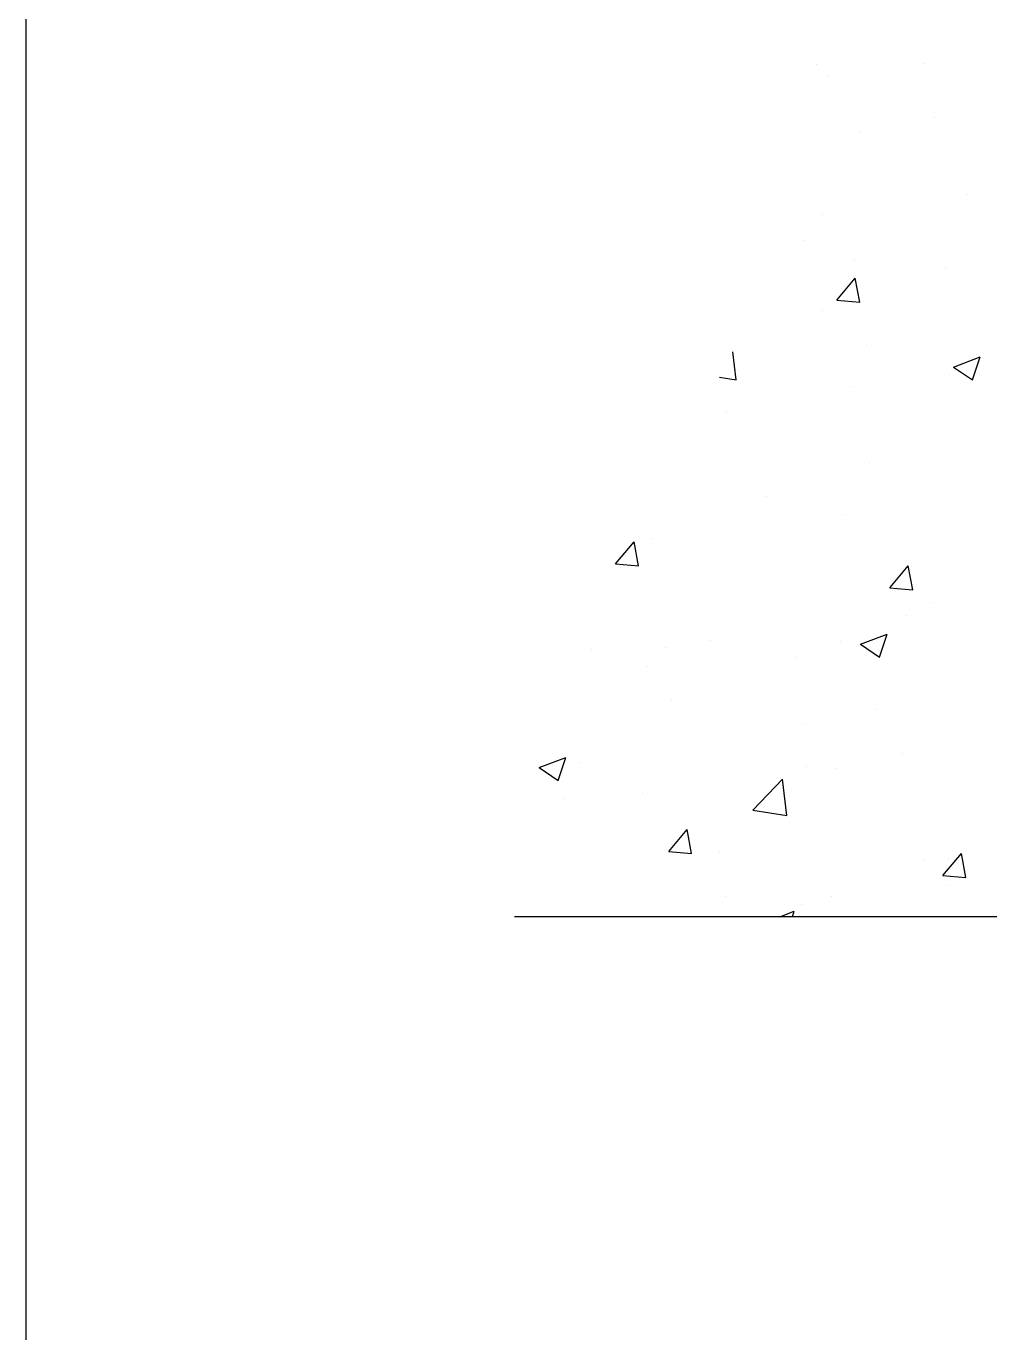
# Model space of a CAD drawing. Header units: millimetres. Extents: x -153 to 2280, y 0 to 724.
# Drawn here: x 0 to 50.4, y 548.6 to 617 of the extents above; entities that cross this region are included whole.
import ezdxf

# ---------------------------------------------------------------- set-up
doc = ezdxf.new("R2010")
doc.units = ezdxf.units.MM
doc.header["$LTSCALE"] = 0.025
doc.header["$MEASUREMENT"] = 0
doc.layers.get('0').update_dxf_attribs({"lineweight": 5})
for name, color, linetype in [('FILL', 253, 'Continuous'), ('MARCHIO', 7, 'Continuous'), ('MURO', 5, 'Continuous')]:
    doc.layers.add(name, color=color, linetype=linetype)

# ---------------------------------------------------------------- blocks, each defined once
blk = doc.blocks.new('*X18')
at = {"color": 0}
for p, q in [((46.14263016543052, 215.4340401872013), (46.14263016543052, 215.4340401872013)), ((51.73056041750222, 215.4816686191452), (51.73056041750222, 215.4816686191452)), ((46.72376386756448, 214.822511348434), (46.72376386756448, 214.822511348434)), ((52.33040912598209, 212.6171081983753), (52.33040912598209, 212.6171081983753)), ((48.39984350489377, 211.862671220538), (48.39984350489377, 211.862671220538)), ((54.04380840955518, 208.5906544900592), (54.04380840955518, 208.5906544900592)), ((46.46916966865927, 207.593434381498), (46.46916966865927, 207.593434381498)), ((45.4589884284002, 206.2236722022272), (45.4589884284002, 206.2236722022272)), ((48.15664639854796, 205.2047941439118), (48.15664639854796, 205.2047941439118)), ((52.92438437030909, 204.7630357291097), (52.92438437030909, 204.7630357291097)), ((47.22084842488738, 203.0835412631976), (48.18502983941719, 204.2326079278761)), ((48.4164400136933, 202.9789166925756), (48.18518877667813, 204.232570390322)), ((47.22084850348676, 203.0835412626056), (48.41628214119686, 202.9789543713084)), ((46.46489287592538, 202.5276351220631), (46.46489287592538, 202.5276351220631)), ((41.94911393084917, 198.9277123374688), (41.77913261892264, 200.3888657901812)), ((48.78241766071219, 200.702420252412), (48.78241766071219, 200.702420252412)), ((53.3238452071759, 199.5913895798951), (54.7242158469217, 200.128941504213)), ((53.32384525481859, 199.5913895221606), (54.31869034188465, 198.9203580379957)), ((54.31884334833779, 198.9203169209922), (54.72436983226883, 200.1288999753683)), ((41.08437398166869, 199.0618538589819), (41.94895936312377, 198.9277648262783)), ((53.09718163775308, 199.2245576513289), (53.09718163775308, 199.2245576513289)), ((47.91344929220214, 198.5469170672856), (47.91344929220214, 198.5469170672856)), ((41.43345825090535, 197.2224580046826), (41.43345825090535, 197.2224580046826)), ((48.9453507071582, 194.5968586665403), (48.9453507071582, 194.5968586665403)), ((43.52102691186921, 192.8141860147649), (43.52102691186921, 192.8141860147649)), ((47.67025218585634, 191.8890399906594), (47.67025218585634, 191.8890399906594)), ((35.65067145052968, 189.294741287056), (36.61485286505949, 190.4438079517345)), ((36.84625237941287, 189.1901258513565), (36.6150011423977, 190.4437795491029)), ((37.56812173480444, 190.6086680330119), (37.56812173480444, 190.6086680330119)), ((35.65067152322563, 189.2947412841717), (36.84610516093572, 189.1901543928745)), ((49.99587510254474, 188.0396985874041), (50.96005651707456, 189.1887652520826)), ((51.19145493769197, 187.9350718869179), (50.9602037006768, 189.1887255846644)), ((49.99587517574676, 188.0396985886054), (51.19130881345686, 187.9351116973082)), ((52.27143510201417, 187.2912819527324), (52.27143510201417, 187.2912819527324)), ((50.8906436969286, 186.5888554660011), (50.8906436969286, 186.5888554660011)), ((40.60771171516647, 185.289182306086), (40.60771171516647, 185.289182306086)), ((47.42705507951052, 185.2311629140331), (47.42705507951052, 185.2311629140331)), ((48.45753857259549, 185.0883886747729), (49.85790921234129, 185.6259405990909)), ((49.45252540119725, 184.4173198513357), (49.8580518851283, 185.6259029057117)), ((34.37420746514042, 184.8280490778238), (34.37420746514042, 184.8280490778238)), ((38.25963616302626, 184.9259517771176), (38.25963616302626, 184.9259517771176)), ((48.45753861638696, 185.0883886212235), (49.45238370345301, 184.4173571370586)), ((37.32492462845864, 183.9507909563856), (37.32492462845864, 183.9507909563856)), ((45.05065618858856, 184.3769516431362), (45.05065618858856, 184.3769516431362)), ((38.59116469420485, 182.1415510360897), (38.59116469420485, 182.1415510360897)), ((49.26761341765299, 181.6904536014021), (49.26761341765299, 181.6904536014021)), ((45.40001440443228, 180.8978459565842), (45.40001440443228, 180.8978459565842)), ((31.65309089564586, 178.6377655829575), (33.05346153539166, 179.1753175072755)), ((32.64807282956745, 177.9667099171366), (33.0535993134985, 179.1752929715127)), ((50.63604949802333, 179.3597784990652), (50.63604949802333, 179.3597784990652)), ((31.65309093316273, 178.6377655302652), (32.64793602022878, 177.9667340461003)), ((33.73629101758451, 178.8957463099379), (33.73629101758451, 178.8957463099379)), ((45.62925294808559, 178.7006212283539), (45.62925294808559, 178.7006212283539)), ((47.18385797316472, 178.5732858374069), (47.18385797316472, 178.5732858374069)), ((42.82180636535603, 176.4108775459603), (44.37957627398021, 178.034408547138)), ((44.60067781452801, 176.1349613002284), (44.37971412519955, 178.0343574981228)), ((32.99824541418324, 177.0377175394705), (32.99824541418324, 177.0377175394705)), ((37.08172752211282, 177.2929138797594), (37.08172752211282, 177.2929138797594)), ((42.82180635298955, 176.4108775506321), (44.60054143412939, 176.1350125272558)), ((38.42569812818703, 174.2508986112625), (39.38987954271684, 175.399965275941)), ((39.62126730341154, 174.1462810456988), (39.39001606639637, 175.3999347434453)), ((38.42569819548563, 174.2508986101714), (39.62113183319573, 174.1463117188742)), ((41.07162252543769, 174.2107745805668), (41.07162252543769, 174.2107745805668)), ((51.74807124888586, 173.7596771458792), (51.74807124888586, 173.7596771458792)), ((52.7709017802021, 172.9958559116106), (53.73508319473191, 174.1449225762891)), ((53.03820761378516, 173.898731405686), (53.03820761378516, 173.898731405686)), ((53.96646986169064, 172.8912270812603), (53.73521862467547, 174.1448807790067)), ((52.77090184800677, 172.9958559146051), (53.96633548571686, 172.8912690233079)), ((52.94929749007629, 172.4687643699791), (52.94929749007629, 172.4687643699791)), ((41.3744842269374, 171.8966317590396), (41.3744842269374, 171.8966317590396)), ((46.9406608668189, 171.9154087607807), (46.9406608668189, 171.9154087607807)), ((44.24600026060255, 170.8367297799725), (44.99160257776093, 171.1229396939687)), ((44.89571077318475, 170.8367297799725), (44.99173393798776, 171.1229058360552)), ((45.37465874918038, 171.471544261418), (45.37465874918038, 171.471544261418))]:
    blk.add_line(p, q, dxfattribs=at)

msp = doc.modelspace()

# ---------------------------------------------------------------- linework, layer by layer
at = {"layer": 'MARCHIO'}
msp.add_lwpolyline([(0, 397.0000000000001), (0, 694), (210, 694), (210, 397.0000000000001)], close=True, dxfattribs=at)
at = {"layer": 'MURO'}
msp.add_lwpolyline([(63.10339659432526, 656.3394577273218), (63.10339659432526, 577.8907793796893), (55.60339659432526, 570.3907793796893), (25.54521892331383, 570.3907793796892)], dxfattribs=at)

# ---------------------------------------------------------------- block references
at = {"layer": 'FILL'}
msp.add_blockref('*X18', (-4.815895559374326, 399.5540495997167), dxfattribs=at)

doc.saveas('drawing.dxf')
